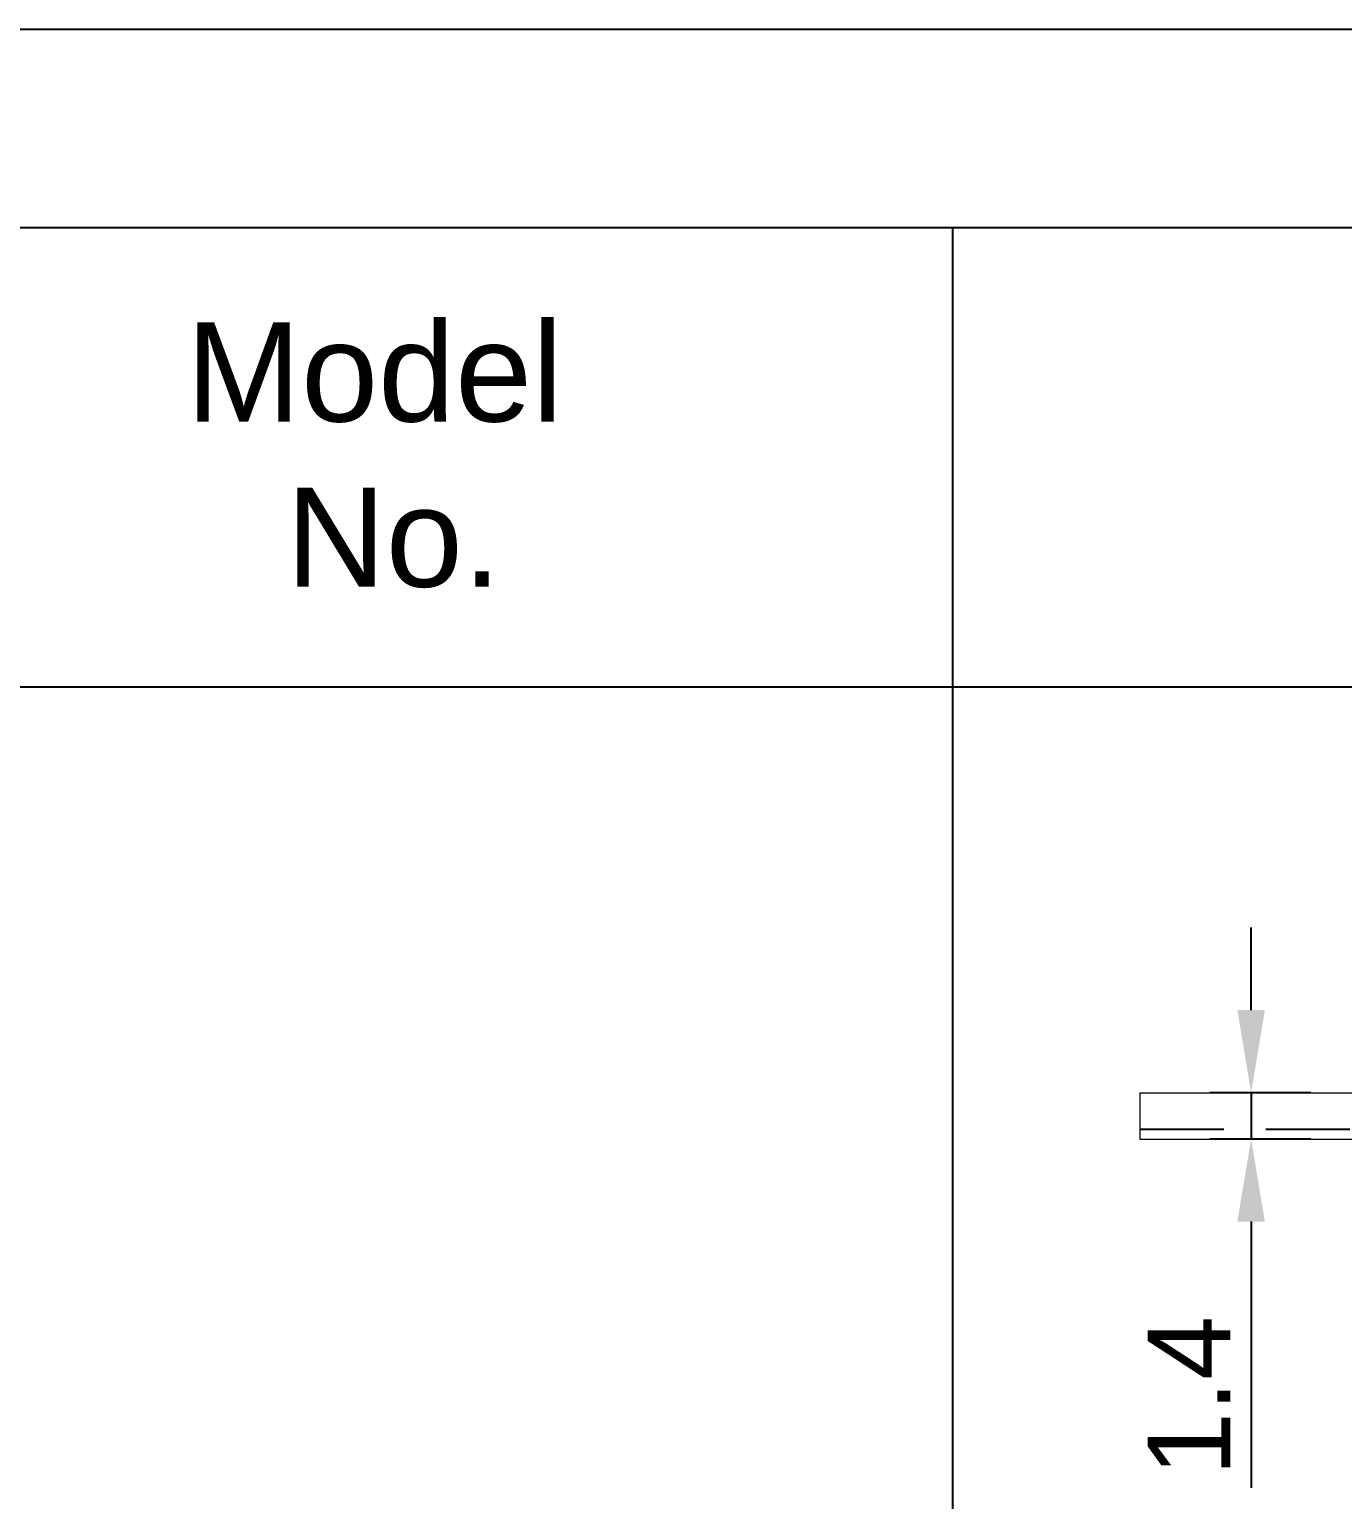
# Model space of a CAD drawing. Header units: millimetres. Extents: x 7018 to 13530, y 4187 to 5692.
# Drawn here: x 7057.76 to 7097.52, y 5204.39 to 5248.87 of the extents above; entities that cross this region are included whole.
import ezdxf

# ---------------------------------------------------------------- set-up
doc = ezdxf.new("R2010")
doc.units = ezdxf.units.MM
doc.linetypes.add('DASHEDX2', pattern=[38.1, 25.4, -12.7])
doc.layers.add('Dimension', color=3, linetype='Continuous')
doc.layers.add('hid', color=3, linetype='DASHEDX2')
doc.styles.get("Standard").update_dxf_attribs({"font": 'arial.ttf'})
doc.styles.add('样式 1', font='romant.shx')
doc.dimstyles.new('ISO-25$0', dxfattribs={"dimtxt": 2.5, "dimasz": 2.5, "dimexe": 0.5, "dimexo": 1, "dimgap": 1, "dimtad": 0, "dimtih": 1, "dimtoh": 1, "dimdec": 1, "dimzin": 10, "dimdsep": 46, "dimlunit": 6, "dimtxsty": '样式 1', "dimcen": 0, "dimclrd": 256, "dimclre": 256, "dimclrt": 7, "dimazin": 0, "dimtfac": 1, "dimtdec": 1, "dimtofl": 0, "dimtmove": 0, "dimatfit": 0, "dimfxl": 1, "dimtolj": 1, "dimtzin": 10, "dimarcsym": 0})

# ---------------------------------------------------------------- blocks, each defined once
blk = doc.blocks.new('*D3041')
at = {"layer": 'Defpoints', "color": 0, "transparency": 16777216}
for p in [(7097.181, 5216.698), (7094.746, 5215.298), (7097.181, 5215.298)]:
    blk.add_point(p, dxfattribs=at)
at = {"layer": 'Dimension', "color": 0, "lineweight": -2, "transparency": 16777216}
for p, q in [((7094.746, 5219.198), (7094.746, 5221.698)), ((7096.556, 5216.698), (7093.496, 5216.698)), ((7094.746, 5216.698), (7094.746, 5215.298)), ((7096.556, 5215.298), (7093.496, 5215.298)), ((7094.746, 5212.798), (7094.746, 5204.742))]:
    blk.add_line(p, q, dxfattribs=at)
at = {"layer": 'Dimension', "color": 0, "transparency": 16777216}
for points in [[(7094.329, 5219.198), (7095.163, 5219.198), (7094.746, 5216.698)], [(7094.329, 5212.798), (7095.163, 5212.798), (7094.746, 5215.298)]]:
    blk.add_solid(points, dxfattribs=at)
at = {"layer": 'Dimension', "color": 0, "transparency": 16777216, "insert": (7092.866, 5207.52), "char_height": 2.5, "attachment_point": 5, "rotation": 90}
blk.add_mtext('1.4', dxfattribs=at)

msp = doc.modelspace()

# ---------------------------------------------------------------- linework, layer by layer
for p, q in [((7433.963, 5242.873), (7024.708, 5242.873)), ((7085.709, 5242.873), (7085.709, 4986.912)), ((7037.265, 5228.984), (7433.703, 5228.984))]:
    msp.add_line(p, q)
at = {"color": 7, "lineweight": 20}
for p, q in [((7091.381, 5216.698), (7091.381, 5215.298)), ((7091.381, 5216.698), (7244.367, 5216.698)), ((7091.381, 5215.298), (7188.635, 5215.298))]:
    msp.add_line(p, q, dxfattribs=at)
msp.add_lwpolyline([(7438.001, 4951.873), (7438.001, 5248.873), (7018.001, 5248.873), (7018.001, 4951.873)], close=True)
at = {"layer": 'hid', "ltscale": 0.1}
msp.add_line((7091.381, 5215.598), (7121.08, 5215.598), dxfattribs=at)

# ---------------------------------------------------------------- texts
at = {"insert": (7068.202, 5235.986), "char_height": 2.9997, "width": 34.34827, "attachment_point": 5}
msp.add_mtext('Model \\P No.', dxfattribs=at)

# ---------------------------------------------------------------- dimensions: what is measured, and where the dimension line sits
at = {"layer": 'Dimension'}
dim = msp.add_linear_dim(base=(7094.746, 5215.298), p1=(7097.181, 5216.698), p2=(7097.181, 5215.298), angle=90, dimstyle='ISO-25$0', override={"dimexe": 1.25, "dimexo": 0.625, "dimgap": 0.625, "dimtad": 1, "dimtih": 0, "dimtoh": 0, "dimzin": 8, "dimlunit": 2, "dimtxsty": 'Standard', "dimcen": 2.5, "dimclrd": 0, "dimclre": 0, "dimclrt": 0, "dimadec": 0, "dimtdec": 2, "dimtofl": 1, "dimatfit": 3, "dimtolj": 0, "dimtzin": 8}, dxfattribs=at)
dim.commit()
dim.dimension.update_dxf_attribs({"geometry": '*D3041', "text_midpoint": (7092.866, 5207.52)})

doc.saveas('drawing.dxf')
